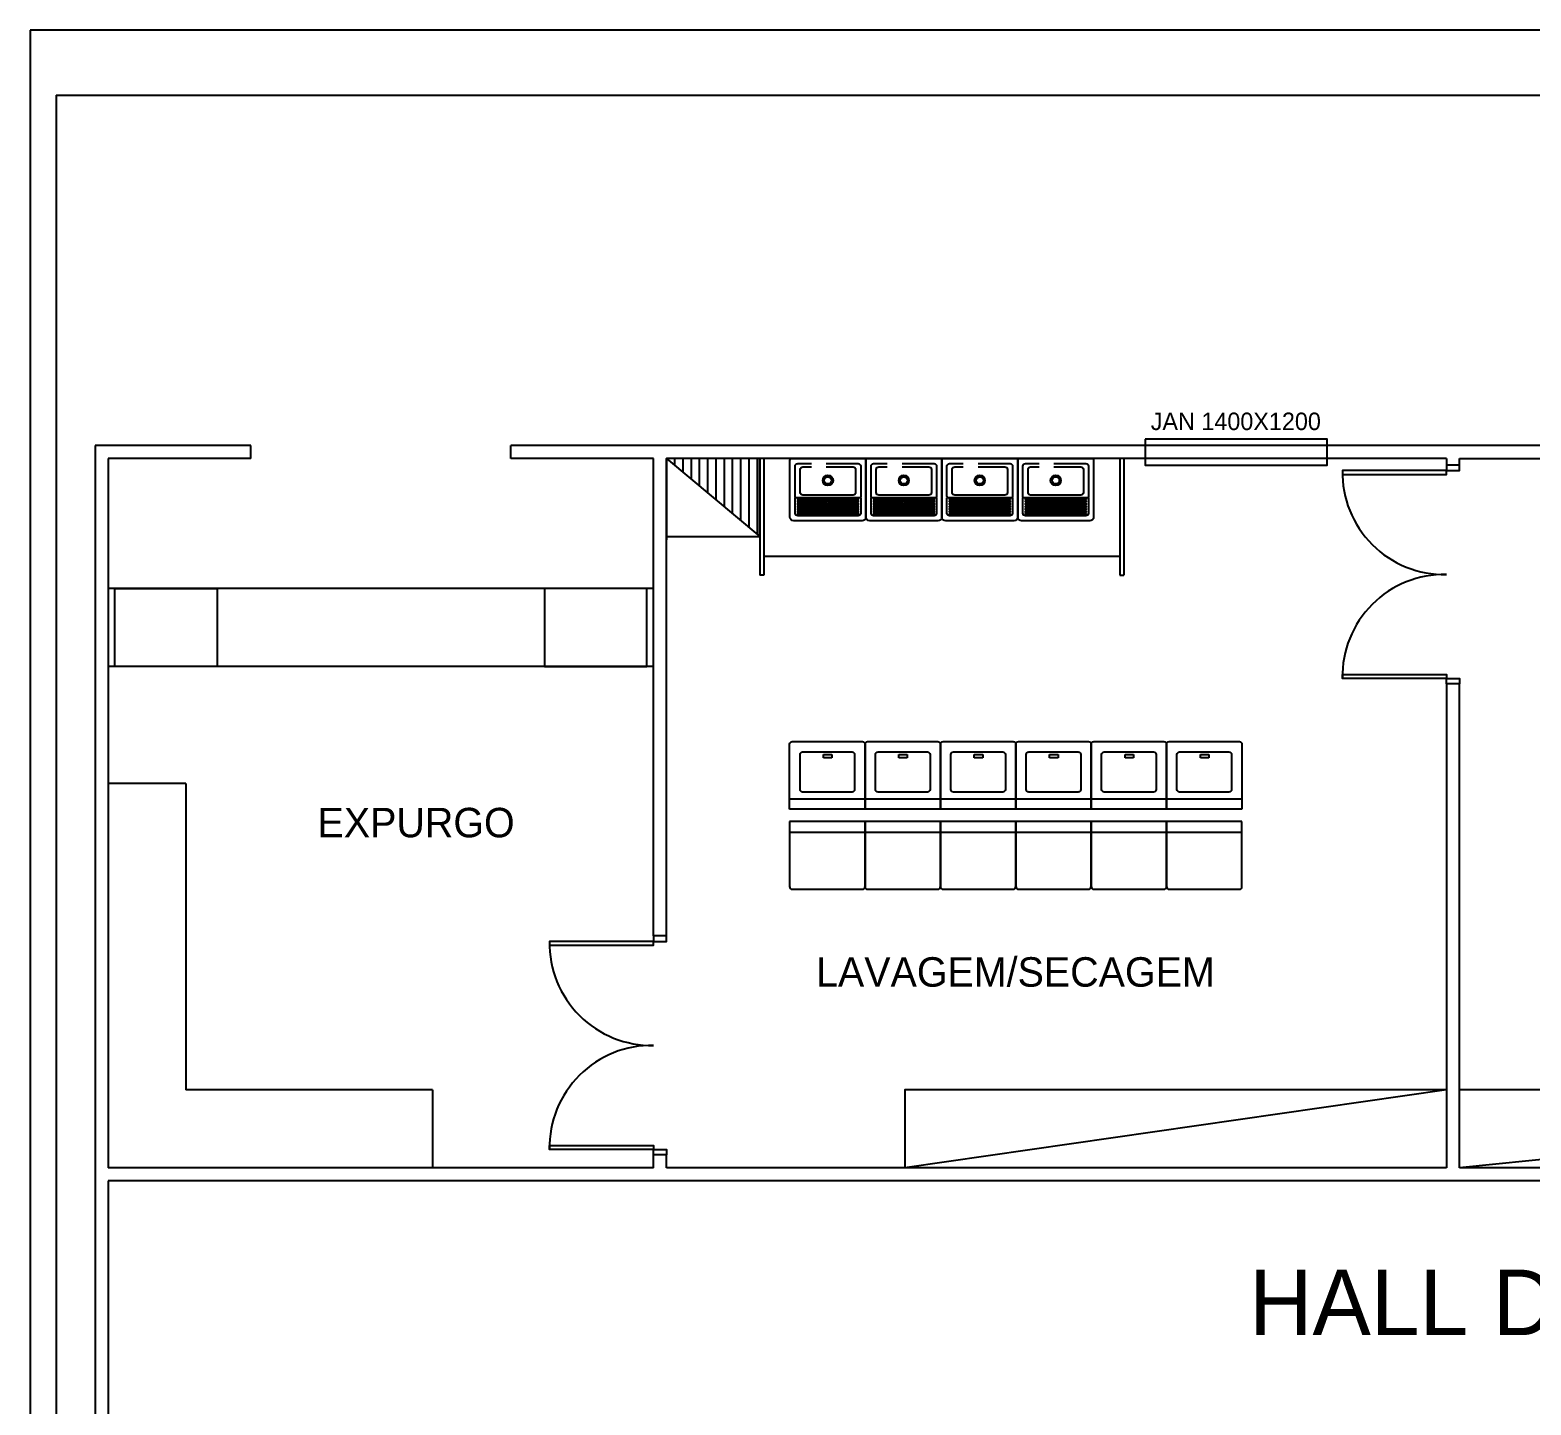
# Model space of a CAD drawing. Header units: millimetres. Extents: x -18806 to 201070, y -25046 to 92854.
# Drawn here: x 55901 to 67448, y -2207 to 8372 of the extents above; entities that cross this region are included whole.
import ezdxf
from ezdxf.enums import TextEntityAlignment as Align

# ---------------------------------------------------------------- set-up
doc = ezdxf.new("R2010")
doc.units = ezdxf.units.MM
doc.header["$LTSCALE"] = 50
for name, color, linetype in [('3', 3, 'Continuous'), ('AR APPL SPEC', 14, 'Continuous'), ('AR APPLIANCE', 1, 'Continuous')]:
    doc.layers.add(name, color=color, linetype=linetype)
doc.styles.add('2', font='stylu.ttf', dxfattribs={"height": 0.35})
doc.styles.get("Standard").update_dxf_attribs({"font": 'sanss___.ttf'})

# ---------------------------------------------------------------- blocks, each defined once
blk = doc.blocks.new('A$C7C906D98')
at = {"layer": 'AR APPLIANCE'}
for p, q in [((0.5197965286035924, 0.5799394705126133), (0.01999714384623985, 0.5799394705126133)), ((0.4398968362247615, 0.5799394705126133), (0.4398968362247615, -1.133765977101575e-06)), ((0.5197965286035924, -1.133765977101575e-06), (0.5197965286035924, 0.5799394705126133)), ((-2.856153741959133e-06, 0.5599394705126315), (-2.856153741959133e-06, 0.01999886623400471)), ((0.09951124203098516, 0.3194962339132417), (0.09951124203098516, 0.2546058383102263)), ((0.1254603680188211, 0.3194962339132417), (0.09951124203098516, 0.3194962339132417)), ((0.09951124203098516, 0.2546058383102263), (0.1254603680188211, 0.2546058383102263)), ((0.1254603680188211, 0.2546058383102263), (0.1254603680188211, 0.3194962339132417)), ((0.01999714384623985, -1.133765977101575e-06), (0.5197965286035924, -1.133765977101575e-06))]:
    blk.add_line(p, q, dxfattribs=at)
blk.add_lwpolyline([(0.3879985842488622, 0.09999886623393195), (0.3879985842488622, 0.4799394705127042, 0.4142135623730951), (0.3679985842488804, 0.4999394705126861), (0.09999714384616709, 0.4999394705126861, 0.4142135623730989), (0.07999714384618528, 0.4799394705127042), (0.07999714384618528, 0.09999886623393195, 0.4142135623730935), (0.09999714384616709, 0.07999886623395014), (0.3679985842488804, 0.07999886623395014, 0.4142135623730951)], format="xyb", close=True, dxfattribs=at)
for centre, start, end in [((0.01999714384623985, 0.5599394705126315), 90, 180), ((0.01999714384623985, 0.01999886623400471), 180, 270)]:
    blk.add_arc(centre, 0.01999999999998181, start, end, dxfattribs=at)
at = {"layer": 'AR APPL SPEC', "flags": 9}
for tag, p in [('DESCRIPTION', (0.2449319305758308, 0.2837800947816049)), ('COLOR', (0.2260744239952146, 0.2837800947816049)), ('MFR', (0.2637894371564471, 0.2837800947816049))]:
    blk.add_attdef(tag, text='', height=0.01499999999998636, rotation=270, dxfattribs=at).set_placement(p, align=Align.CENTER)
blk = doc.blocks.new('A$C46325F95')
at = {"layer": 'AR APPLIANCE'}
for p, q in [((0.5197965286035924, 0.5799411320632544), (0.01999714384623985, 0.5799411320632544)), ((0.4398968362247615, 0.5799411320632544), (0.4398968362247615, 5.277846639728523e-07)), ((0.5197965286035924, 5.277846639728523e-07), (0.5197965286035924, 0.5799411320632544)), ((-2.856153741959133e-06, 0.5599411320632726), (-2.856153741959133e-06, 0.02000052778464578)), ((0.01999714384623985, 5.277846639728523e-07), (0.5197965286035924, 5.277846639728523e-07))]:
    blk.add_line(p, q, dxfattribs=at)
for centre, start, end in [((0.01999714384623985, 0.5599411320632726), 90, 180), ((0.01999714384623985, 0.02000052778464578), 180, 270)]:
    blk.add_arc(centre, 0.01999999999998181, start, end, dxfattribs=at)
blk = doc.blocks.new('A$C390A3152')
at = {"layer": '3', "color": 1}
for p, q in [((0.06099870183834355, 0.1675006794903879), (0.06099870183834355, 0.1755006794904261)), ((0.2904987018382599, 0.1755006794904261), (0.2904987018382599, 0.1675006794903879)), ((0.3009987018383526, 0.1675006794903879), (0.3009987018383526, 0.1755006794904261)), ((0.5274987018383399, 0.1645006794904589), (0.3039987018382817, 0.1645006794904589)), ((0.530498701838269, 0.1755006794904261), (0.530498701838269, 0.1675006794903879))]:
    blk.add_line(p, q, dxfattribs=at)
for points in [[(0.5599987018383672, 6.794904834350746e-07), (0.02999870183839448, 6.794904834350746e-07, -0.414213562373095), (-1.298161578233703e-06, 0.03000067949045615), (-1.298161578233703e-06, 0.4750006794903925, -0.414213562373095), (0.009998701838412671, 0.4850006794903834), (0.579998701838349, 0.4850006794903834, -0.414213562373095), (0.5899987018383399, 0.4750006794903925), (0.5899987018383399, 0.03000067949045615, -0.414213562373095)], [(0.2874987018383308, 0.1445006794904771), (0.06399870183827261, 0.1445006794904771, -0.414213562373095), (0.06099870183834355, 0.1475006794904061), (0.06099870183834355, 0.1555006794904443, -0.414213562373095), (0.06399870183827261, 0.1585006794904871), (0.2874987018383308, 0.1585006794904871, -0.414213562373095), (0.2904987018382599, 0.1555006794904443), (0.2904987018382599, 0.1475006794904061, -0.414213562373095)], [(0.2874987018383308, 0.1245006794903816), (0.06399870183827261, 0.1245006794903816, -0.414213562373095), (0.06099870183834355, 0.1275006794904243), (0.06099870183834355, 0.1355006794904625, -0.414213562373095), (0.06399870183827261, 0.1385006794903916), (0.2874987018383308, 0.1385006794903916, -0.414213562373095), (0.2904987018382599, 0.1355006794904625), (0.2904987018382599, 0.1275006794904243, -0.414213562373095)], [(0.2874987018383308, 0.1045006794903998), (0.06399870183827261, 0.1045006794903998, -0.414213562373095), (0.06099870183834355, 0.1075006794904425), (0.06099870183834355, 0.1155006794904807, -0.414213562373095), (0.06399870183827261, 0.1185006794904098), (0.2874987018383308, 0.1185006794904098, -0.414213562373095), (0.2904987018382599, 0.1155006794904807), (0.2904987018382599, 0.1075006794904425, -0.414213562373095)], [(0.5274987018383399, 0.1445006794904771), (0.3039987018382817, 0.1445006794904771, -0.414213562373095), (0.3009987018383526, 0.1475006794904061), (0.3009987018383526, 0.1555006794904443, -0.414213562373095), (0.3039987018382817, 0.1585006794904871), (0.5274987018383399, 0.1585006794904871, -0.414213562373095), (0.530498701838269, 0.1555006794904443), (0.530498701838269, 0.1475006794904061, -0.414213562373095)], [(0.5274987018383399, 0.1245006794903816), (0.3039987018382817, 0.1245006794903816, -0.414213562373095), (0.3009987018383526, 0.1275006794904243), (0.3009987018383526, 0.1355006794904625, -0.414213562373095), (0.3039987018382817, 0.1385006794903916), (0.5274987018383399, 0.1385006794903916, -0.414213562373095), (0.530498701838269, 0.1355006794904625), (0.530498701838269, 0.1275006794904243, -0.414213562373095)], [(0.5274987018383399, 0.1045006794903998), (0.3039987018382817, 0.1045006794903998, -0.414213562373095), (0.3009987018383526, 0.1075006794904425), (0.3009987018383526, 0.1155006794904807, -0.414213562373095), (0.3039987018382817, 0.1185006794904098), (0.5274987018383399, 0.1185006794904098, -0.414213562373095), (0.530498701838269, 0.1155006794904807), (0.530498701838269, 0.1075006794904425, -0.414213562373095)], [(0.2874987018383308, 0.08450067949041795), (0.06399870183827261, 0.08450067949041795, -0.414213562373095), (0.06099870183834355, 0.0875006794904607), (0.06099870183834355, 0.09550067949038521, -0.414213562373095), (0.06399870183827261, 0.09850067949042796), (0.2874987018383308, 0.09850067949042796, -0.414213562373095), (0.2904987018382599, 0.09550067949038521), (0.2904987018382599, 0.0875006794904607, -0.414213562373095)], [(0.2874987018383308, 0.06450067949043614), (0.06399870183827261, 0.06450067949043614, -0.414213562373095), (0.06099870183834355, 0.06750067949047889), (0.06099870183834355, 0.0755006794904034, -0.414213562373095), (0.06399870183827261, 0.07850067949044615), (0.2874987018383308, 0.07850067949044615, -0.414213562373095), (0.2904987018382599, 0.0755006794904034), (0.2904987018382599, 0.06750067949047889, -0.414213562373095)], [(0.2874987018383308, 0.04450067949045433), (0.06399870183827261, 0.04450067949045433, -0.414213562373095), (0.06099870183834355, 0.04750067949038339), (0.06099870183834355, 0.05550067949042159, -0.414213562373095), (0.06399870183827261, 0.05850067949046434), (0.2874987018383308, 0.05850067949046434, -0.414213562373095), (0.2904987018382599, 0.05550067949042159), (0.2904987018382599, 0.04750067949038339, -0.414213562373095)], [(0.5274987018383399, 0.08450067949041795), (0.3039987018382817, 0.08450067949041795, -0.414213562373095), (0.3009987018383526, 0.0875006794904607), (0.3009987018383526, 0.09550067949038521, -0.414213562373095), (0.3039987018382817, 0.09850067949042796), (0.5274987018383399, 0.09850067949042796, -0.414213562373095), (0.530498701838269, 0.09550067949038521), (0.530498701838269, 0.0875006794904607, -0.414213562373095)], [(0.5274987018383399, 0.06450067949043614), (0.3039987018382817, 0.06450067949043614, -0.414213562373095), (0.3009987018383526, 0.06750067949047889), (0.3009987018383526, 0.0755006794904034, -0.414213562373095), (0.3039987018382817, 0.07850067949044615), (0.5274987018383399, 0.07850067949044615, -0.414213562373095), (0.530498701838269, 0.0755006794904034), (0.530498701838269, 0.06750067949047889, -0.414213562373095)], [(0.5274987018383399, 0.04450067949045433), (0.3039987018382817, 0.04450067949045433, -0.414213562373095), (0.3009987018383526, 0.04750067949038339), (0.3009987018383526, 0.05550067949042159, -0.414213562373095), (0.3039987018382817, 0.05850067949046434), (0.5274987018383399, 0.05850067949046434, -0.414213562373095), (0.530498701838269, 0.05550067949042159), (0.530498701838269, 0.04750067949038339, -0.414213562373095)]]:
    blk.add_lwpolyline(points, format="xyb", close=True, dxfattribs=at)
for points in [[(0.03999870183838539, 0.2081277409985773), (0.03999870183838539, 0.425000679490438, -0.414213562373095), (0.0599987018383672, 0.4450006794904198), (0.1661027713198564, 0.4450006794904198)], [(0.2815693027598627, 0.4200006794904425), (0.4899987018384309, 0.4200006794904425, -0.414213562373095), (0.5099987018384127, 0.4000006794904607), (0.5099987018384127, 0.220000679490397, -0.414213562373095), (0.4899987018384309, 0.2000006794904152), (0.09999870183833082, 0.2000006794904152, -0.414213562373095), (0.079998701838349, 0.220000679490397), (0.079998701838349, 0.4000006794904607, -0.414213562373095), (0.09999870183833082, 0.4200006794904425), (0.1661027713198564, 0.4200006794904425)], [(0.2815693027598627, 0.4450006794904198), (0.5299987018383945, 0.4450006794904198, -0.414213562373095), (0.5499987018383763, 0.425000679490438), (0.5499987018383763, 0.2081277409985773)], [(0.5499987018383763, 0.2066277409986128), (0.5499987018383763, 0.1885006794904598, -0.414213562373095), (0.5399987018383854, 0.1785006794904689), (0.5274987018383399, 0.1785006794904689), (0.06399870183827261, 0.1785006794904689), (0.04999870183837629, 0.1785006794904689, -0.414213562373095), (0.03999870183838539, 0.1885006794904598), (0.03999870183838539, 0.2066277409986128)], [(0.5299987018383945, 0.04000067949044706), (0.0599987018383672, 0.04000067949044706, -0.414213562373095), (0.03999870183838539, 0.06000067949042887), (0.03999870183838539, 0.1800006794904334, -0.414213562373095)], [(0.5499987018383763, 0.1800006794904334), (0.5499987018383763, 0.06000067949042887, -0.414213562373095), (0.5299987018383945, 0.04000067949044706)]]:
    blk.add_lwpolyline(points, format="xyb", dxfattribs=at)
blk.add_lwpolyline([(0.2874987018383308, 0.1645006794904589), (0.06399870183827261, 0.1645006794904589)], dxfattribs=at)
for radius in [0.04000000000000001, 0.028]:
    blk.add_circle((0.2949987018382672, 0.3150006794904243), radius, dxfattribs=at)
for centre, start, end in [((0.06399870183827261, 0.1755006794904261), 90, 180), ((0.06399870183827261, 0.1675006794903879), 180, 270), ((0.2874987018382171, 0.1755006794904261), 0, 90), ((0.2874987018382171, 0.1675006794903879), 270, 0), ((0.3039987018382817, 0.1755006794904261), 90, 180), ((0.3039987018382817, 0.1675006794903879), 180, 270), ((0.5274987018382262, 0.1755006794904261), 0, 90), ((0.5274987018382262, 0.1675006794903879), 270, 0)]:
    blk.add_arc(centre, 0.003, start, end, dxfattribs=at)
blk = doc.blocks.new('A$C07E63663')
at = {"color": 5, "rotation": 180}
for p in [(0.5900018200238719, 0.4850021068588148), (1.18000182002379, 0.4850021068588148)]:
    blk.add_blockref('A$C390A3152', p, dxfattribs=at)

msp = doc.modelspace()

# ---------------------------------------------------------------- hatches: boundary and pattern name
h = msp.add_hatch()
h.set_pattern_fill('ANSI31', color=2, scale=20, angle=315.0000000000002, style=0)
h.set_pattern_definition([(270, (-279879.0788656506, 118558.422572783), (-63.49999999999767, 0), [])])
h.paths.add_polyline_path([(60797.74961231898, 5075.359661299066), (61516.46497655105, 5075.359661298571), (61516.46497655105, 4475.3596612986)])

# ---------------------------------------------------------------- linework, layer by layer
at = {"color": 6}
for p, q in [((55900.80850625242, 8372.200043989491), (55900.80850625254, -16985.79995601038)), ((113170.8085062524, 8372.200043989491), (55900.80850625242, 8372.200043989491))]:
    msp.add_line(p, q, dxfattribs=at)
at = {"color": 3}
for q in [(112970.8085062524, 7872.200043989491), (56100.80850625248, -16485.79995601038)]:
    msp.add_line((56100.80850625248, 7872.200043989491), q, dxfattribs=at)
at = {"color": 5}
for p, q in [((56400.80850625248, 5175.359661298222), (56400.80850625248, -16185.79995601038)), ((57599.27905928562, 5175.359661298222), (56400.80850625248, 5175.359661298222)), ((57599.27905928562, 5075.3596612986), (57599.27905928562, 5175.359661298222)), ((73615.1492659779, 5175.359661298222), (59599.27905928562, 5175.359661298222)), ((59599.27905928562, 5075.3596612986), (59599.27905928562, 5175.359661298222)), ((56500.80850625251, 5075.3596612986), (56500.80850625251, -382.3999560104567)), ((57599.27905928562, 5075.3596612986), (56500.80850625251, 5075.3596612986)), ((60697.74961231889, 5075.3596612986), (59599.27905928562, 5075.3596612986)), ((60697.74961231889, 1402.01219590765), (60697.74961231861, 5075.359661299008)), ((60797.74961231892, 5075.3596612986), (60797.74961231892, 4450.265728175378)), ((66797.20837991574, 5075.3596612986), (60797.74961231892, 5075.3596612986)), ((61290.09015203945, 5075.3596612986), (60797.74961231892, 5075.3596612986)), ((60797.74961231914, 1402.01219590765), (60797.74961231863, 5075.359661299008)), ((66797.20837991574, 5075.3596612986), (66797.20837991551, 5025.3596612986)), ((66897.20837991576, 5025.3596612986), (66897.20837991576, 5075.359661298629)), ((66897.20837991576, 5075.359661298222), (72837.20837991632, 5075.359661298222)), ((66797.20837991551, 3340.947509380931), (66797.20837991608, -382.3999560100201)), ((66897.20837991605, -382.3999560100201), (66897.20837991576, 3340.947509380931)), ((60697.74961231889, -382.3999560100492), (60697.74961231889, -282.3999560100492)), ((60797.74961231892, -382.3999560100201), (60797.74961231914, -282.3999560100492)), ((60697.74961231889, -382.3999560100492), (56500.80850625251, -382.3999560104567)), ((66797.20837991533, -382.3999560101947), (60797.74961231892, -382.3999560099619)), ((72897.20837991605, -382.3999560104567), (66897.20837991429, -382.3999560101947)), ((56500.80850625251, -482.3999560104567), (56500.80850625251, -16085.79995601038)), ((73615.1492659779, -482.3999560104567), (56500.80850625251, -482.3999560102529))]:
    msp.add_line(p, q, dxfattribs=at)
at = {"color": 1}
msp.add_line((61546.46497655108, 4324.040095588338), (64284.6891408426, 4324.040095588338), dxfattribs=at)
at = {"color": 2}
for p, q in [((61546.46497655108, 4178.093214618013), (61516.46497655111, 4178.093214618013)), ((64284.6891408426, 4178.093214618013), (64314.68914084259, 4178.093214618013)), ((57100.80850625252, 2575.359661298135), (56500.80850625251, 2575.359661298135)), ((57100.80850625258, 2575.359661298135), (57100.80850625252, 217.6000439899508)), ((58997.7496123189, 217.6000439898053), (57100.80850625252, 217.6000439899508)), ((58997.7496123189, 217.6000439898053), (58997.7496123189, -382.3999560101074)), ((66797.20837991596, 217.600043990009), (62631.58306416972, -382.3999560100783)), ((72897.20837991616, 217.6000439895433), (66897.20837991599, 217.6000439895433)), ((72897.20837991616, 217.6000439895433), (66897.20837991605, -382.3999560100201))]:
    msp.add_line(p, q, dxfattribs=at)
at = {"color": 3}
msp.add_lwpolyline([(64480.05964042875, 5225.3596612986), (64480.05964042875, 5025.3596612986), (65880.0596404288, 5025.3596612986), (65880.0596404288, 5225.3596612986)], close=True, dxfattribs=at)
at = {"color": 5}
msp.add_lwpolyline([(66160.24961231864, 5075.3596612986), (60797.74961231892, 5075.3596612986)], dxfattribs=at)
at = {"color": 2}
for points in [[(60797.74961231904, 5075.359661298571), (60797.74961231863, 4475.3596612986), (61516.46497655111, 4475.3596612986), (61516.46497655111, 5075.359661298571), (60797.74961231904, 5075.359661299066), (61516.46497655111, 4475.3596612986)], [(61516.46497655111, 5075.359661298571), (61516.46497655111, 4178.093214618013)], [(61546.46497655108, 5075.359661298571), (61546.46497655108, 4178.093214618013)], [(64284.6891408426, 5075.359661298571), (64284.6891408426, 4178.093214618013)], [(64314.68914084259, 5075.359661298571), (64314.68914084259, 4178.093214618013)], [(66797.20837991551, 4953.153585339722), (66797.20837991551, 4983.153585339751), (65997.2083799155, 4983.153585339693), (65997.2083799155, 4983.153585339693), (65997.2083799155, 4983.153585339693), (65997.2083799155, 4953.153585339722), (66797.20837991551, 4953.153585339722), (66797.20837991551, 4983.153585339751)], [(60697.74961231867, 4075.359661298309), (56500.80850625251, 4075.359661298135)], [(60697.74961231867, 3475.35966129828), (56500.80850625251, 3475.359661298105)], [(66797.20837991551, 3413.153585339809), (66797.20837991551, 3383.153585339722), (65997.2083799155, 3383.15358533978), (65997.2083799155, 3383.15358533978), (65997.2083799155, 3383.15358533978), (65997.2083799155, 3413.153585339809), (66797.20837991551, 3413.153585339809), (66797.20837991551, 3383.153585339722)], [(60697.74961231889, 1329.806119948742), (60697.74961231889, 1359.806119948771), (59897.74961231888, 1359.806119948713), (59897.74961231888, 1359.806119948713), (59897.74961231888, 1359.806119948713), (59897.74961231888, 1329.806119948742), (60697.74961231889, 1329.806119948742), (60697.74961231889, 1359.806119948771)], [(66797.20837991596, 217.600043990009), (66797.20837991596, 217.600043990009), (62631.58306416972, 217.6000439899217), (62631.58306416972, -382.3999560100783)], [(60697.74961231889, -210.1938800511416), (60697.74961231889, -240.1938800512289), (59897.74961231888, -240.1938800511707), (59897.74961231888, -240.1938800511707), (59897.74961231888, -240.1938800511707), (59897.74961231888, -210.1938800511416), (60697.74961231889, -210.1938800511416), (60697.74961231889, -240.1938800512289)]]:
    msp.add_lwpolyline(points, dxfattribs=at)
for points in [[(66797.20837991551, 4983.153585339751), (66897.20837991576, 4983.153585339751), (66897.20837991576, 5025.3596612986), (66797.20837991551, 5025.3596612986)], [(56553.01495119285, 3475.359661298105), (56553.01495119285, 4075.359661298135), (57340.12432160307, 4075.359661298135), (57340.12432160307, 3475.359661298105)], [(60645.54316737833, 3475.35966129828), (60645.54316737833, 4075.359661298309), (59858.43379696809, 4075.359661298309), (59858.43379696809, 3475.35966129828)], [(66797.20837991551, 3383.153585339722), (66897.20837991576, 3383.153585339722), (66897.20837991576, 3340.947509380931), (66797.20837991551, 3340.947509380931)], [(60697.74961231889, 1359.806119948771), (60797.74961231914, 1359.806119948771), (60797.74961231914, 1402.01219590765), (60697.74961231889, 1402.01219590765)], [(60697.74961231889, -240.1938800512289), (60797.74961231914, -240.1938800512289), (60797.74961231914, -282.3999560100492), (60697.74961231889, -282.3999560100492)]]:
    msp.add_lwpolyline(points, close=True, dxfattribs=at)
at = {"color": 1}
for centre, radius, start, end in [((66782.20837991529, 4968.153585339634), 785.1432990223958, 178.9053094075865, 271.0946905917855), ((66782.20837991535, 3398.15358533978), 785.143299022399, 88.90530940821448, 181.0946905924134), ((60682.74961231869, 1344.806119948684), 785.1432990223958, 178.9053094075865, 271.0946905917855), ((60682.74961231869, -225.1938800511998), 785.1432990224001, 88.90530940821448, 181.0946905924134)]:
    msp.add_arc(centre, radius, start, end, dxfattribs=at)

# ---------------------------------------------------------------- block references
at = {"color": 5}
for name, p, xscale, yscale, zscale, rotation in [('A$C07E63663', (62915.58014570053, 5075.361074393644), 990.0000000000073, 990.0000000000146, 990.0000000000001, 180), ('A$C07E63663', (64083.78014570037, 5075.361074393644), 990.0000000000073, 990.0000000000146, 990.0000000000001, 180), ('A$C7C906D98', (62324.90760727848, 2897.40225489132), -1000, 1000, 1000, 90), ('A$C7C906D98', (62904.84821155708, 2897.40225489132), -1000, 1000, 1000, 90), ('A$C7C906D98', (63484.78881583567, 2897.40225489132), -1000, 1000, 1000, 90), ('A$C7C906D98', (64064.72942011425, 2897.40225489132), -1000, 1000, 1000, 90), ('A$C7C906D98', (64644.67002439285, 2897.40225489132), -1000, 1000, 1000, 90), ('A$C7C906D98', (65224.61062867143, 2897.40225489132), -1000, 1000, 1000, 90), ('A$C46325F95', (62324.90926882913, 1761.516333411622), 1000, 1000, 1000, 90), ('A$C46325F95', (62904.84987310771, 1761.516333411622), 1000, 1000, 1000, 90), ('A$C46325F95', (63484.7904773863, 1761.516333411622), 1000, 1000, 1000, 90), ('A$C46325F95', (64064.7310816649, 1761.516333411622), 1000, 1000, 1000, 90), ('A$C46325F95', (64644.67168594348, 1761.516333411622), 1000, 1000, 1000, 90), ('A$C46325F95', (65224.61229022208, 1761.516333411622), 1000, 1000, 1000, 90)]:
    msp.add_blockref(name, p, dxfattribs=dict(at, xscale=xscale, yscale=yscale, zscale=zscale, rotation=rotation))

# ---------------------------------------------------------------- texts
at = {"color": 7, "style": '2'}
for s, height, p in [('JAN 1400X1200', 134.4000000000019, (65177.40724736797, 5294.104270264535)), ('EXPURGO', 226.8, (58871.14092084818, 2160.811564932606)), ('LAVAGEM/SECAGEM', 226.8000000000086, (63481.67853196686, 1011.488179476873)), ('HALL DE SERVIÇO', 504.0000000000262, (68295.35796583457, -1669.26248010018))]:
    msp.add_text(s, height=height, dxfattribs=at).set_placement(p, align=Align.CENTER)

doc.saveas('drawing.dxf')
